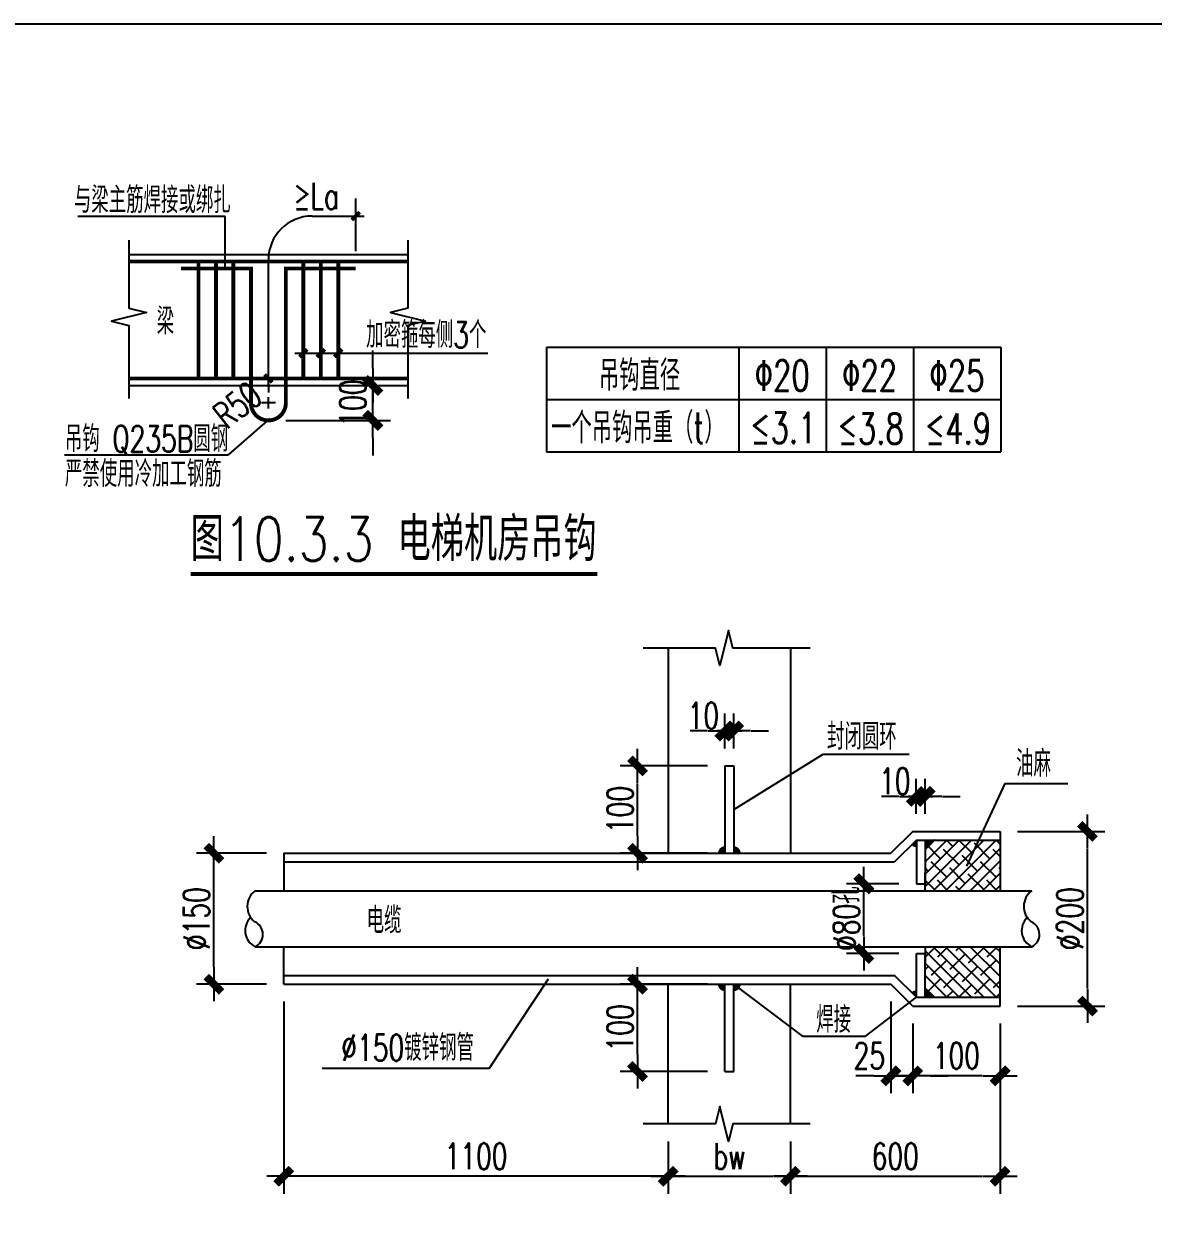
# Model space of a CAD drawing. Extents: x 497777 to 784122, y -229332 to 980813.
# Drawn here: x 554053 to 566981, y 633681 to 647336 of the extents above; entities that cross this region are included whole.
import ezdxf
from ezdxf.enums import TextEntityAlignment as Align

# ---------------------------------------------------------------- set-up
doc = ezdxf.new("R2010")
doc.units = 0
doc.header["$LTSCALE"] = 1000
doc.header["$MEASUREMENT"] = 0
for name, color, linetype in [('S-DIM', 81, 'Continuous'), ('S-DONUT', 11, 'Continuous'), ('S-GJ', 6, 'Continuous'), ('S-HATCH1-W', 252, 'Continuous'), ('S-SGJ', 21, 'Continuous'), ('S-SHAPE', 51, 'Continuous'), ('S-SHAPE1', 165, 'Continuous'), ('S-SS', 111, 'Continuous'), ('S-TEXT', 211, 'Continuous'), ('S-TK', 165, 'Continuous')]:
    doc.layers.add(name, color=color, linetype=linetype)
doc.styles.add('SS1', font='tj-romans1.shx', dxfattribs={"width": 0.7, "bigfont": 'tj-hztxt1.shx'})
doc.dimstyles.new('S-10-100A', dxfattribs={"dimscale": 100, "dimtxt": 3, "dimasz": 2, "dimexe": 2, "dimexo": 2, "dimgap": 0.5, "dimtad": 1, "dimdec": 0, "dimlfac": 0.1, "dimzin": 0, "dimdsep": 46, "dimtxsty": 'SS1', "dimblk1": 'TT', "dimblk2": 'TT', "dimsah": 1, "dimcen": 1, "dimclrd": 256, "dimclre": 256, "dimclrt": 256, "dimadec": 0, "dimazin": 0, "dimtfac": 1, "dimtdec": 0, "dimtmove": 2, "dimatfit": 0, "dimldrblk": 'TT', "dimfxl": 2, "dimtolj": 1, "dimtzin": 0, "dimarcsym": 0})
doc.dimstyles.new('S-25-100A', dxfattribs={"dimscale": 100, "dimtxt": 3, "dimasz": 2, "dimexe": 2, "dimexo": 2, "dimgap": 0.8, "dimtad": 1, "dimdec": 0, "dimlfac": 0.25, "dimzin": 0, "dimdsep": 46, "dimtxsty": 'SS1', "dimblk1": 'TT', "dimblk2": 'TT', "dimsah": 1, "dimcen": 1, "dimclrd": 256, "dimclre": 256, "dimclrt": 256, "dimadec": 0, "dimazin": 0, "dimtfac": 1, "dimtdec": 0, "dimtix": 1, "dimtmove": 2, "dimatfit": 0, "dimldrblk": 'TT', "dimfxl": 2, "dimtolj": 1, "dimtzin": 0, "dimarcsym": 0})

# ---------------------------------------------------------------- blocks, each defined once
blk = doc.blocks.new('TT')
blk.add_line((-0.969, 0), (0.969, 0))
at = {"const_width": 0.45}
blk.add_lwpolyline([(-0.442, -0.442), (0.442, 0.442)], dxfattribs=at)
blk = doc.blocks.new('*D103')
at = {"layer": 'Defpoints', "color": 0, "transparency": 16777216}
for p in [(562079, 639238), (562079, 638838), (562179, 638838)]:
    blk.add_point(p, dxfattribs=at)
at = {"layer": 'S-DIM', "lineweight": -2, "transparency": 16777216}
for p, q in [((562079, 639038), (562079, 639438)), ((562179, 639038), (562179, 639438)), ((561879, 639238), (561679, 639238)), ((562179, 639238), (562079, 639238)), ((562379, 639238), (562579, 639238))]:
    blk.add_line(p, q, dxfattribs=at)
at = {"layer": 'S-DIM', "lineweight": -2, "transparency": 16777216, "xscale": 200, "yscale": 200, "zscale": 200}
blk.add_blockref('TT', (562079, 639238), dxfattribs=at)
at = {"layer": 'S-DIM', "lineweight": -2, "transparency": 16777216, "xscale": 200, "yscale": 200, "zscale": 200, "rotation": 180}
blk.add_blockref('TT', (562179, 639238), dxfattribs=at)
at = {"layer": 'S-DIM', "transparency": 16777216, "insert": (561832, 639413), "char_height": 300, "attachment_point": 5, "style": 'SS1'}
blk.add_mtext('\\A1;10', dxfattribs=at)
blk = doc.blocks.new('*D104')
at = {"layer": 'Defpoints', "color": 0, "transparency": 16777216}
for p in [(556229, 637838), (557029, 637838), (557029, 636338)]:
    blk.add_point(p, dxfattribs=at)
at = {"layer": 'S-DIM', "lineweight": -2, "transparency": 16777216}
for p, q in [((556829, 637838), (556029, 637838)), ((556229, 636538), (556229, 637638)), ((556829, 636338), (556029, 636338))]:
    blk.add_line(p, q, dxfattribs=at)
at = {"layer": 'S-DIM', "lineweight": -2, "transparency": 16777216, "xscale": 200, "yscale": 200, "zscale": 200}
for p, rotation in [((556229, 637838), 90), ((556229, 636338), 270)]:
    blk.add_blockref('TT', p, dxfattribs=dict(at, rotation=rotation))
at = {"layer": 'S-DIM', "transparency": 16777216, "insert": (556029, 637088), "char_height": 300, "attachment_point": 5, "rotation": 90, "style": 'SS1'}
blk.add_mtext('\\A1;%%c150', dxfattribs=at)
blk = doc.blocks.new('*D105')
at = {"layer": 'Defpoints', "color": 0, "transparency": 16777216}
for p in [(561079, 638838), (562079, 638838), (562079, 637838)]:
    blk.add_point(p, dxfattribs=at)
at = {"layer": 'S-DIM', "lineweight": -2, "transparency": 16777216}
for p, q in [((561879, 638838), (560879, 638838)), ((561079, 638038), (561079, 638638)), ((561879, 637838), (560879, 637838))]:
    blk.add_line(p, q, dxfattribs=at)
at = {"layer": 'S-DIM', "lineweight": -2, "transparency": 16777216, "xscale": 200, "yscale": 200, "zscale": 200}
for p, rotation in [((561079, 638838), 90), ((561079, 637838), 270)]:
    blk.add_blockref('TT', p, dxfattribs=dict(at, rotation=rotation))
at = {"layer": 'S-DIM', "transparency": 16777216, "insert": (560879, 638338), "char_height": 300, "attachment_point": 5, "rotation": 90, "style": 'SS1'}
blk.add_mtext('\\A1;100', dxfattribs=at)
blk = doc.blocks.new('*D106')
at = {"layer": 'Defpoints', "color": 0, "transparency": 16777216}
for p in [(565229, 638088), (566229, 638088), (565229, 636088)]:
    blk.add_point(p, dxfattribs=at)
at = {"layer": 'S-DIM', "lineweight": -2, "transparency": 16777216}
for p, q in [((565429, 638088), (566429, 638088)), ((566229, 636288), (566229, 637888)), ((565429, 636088), (566429, 636088))]:
    blk.add_line(p, q, dxfattribs=at)
at = {"layer": 'S-DIM', "lineweight": -2, "transparency": 16777216, "xscale": 200, "yscale": 200, "zscale": 200}
for p, rotation in [((566229, 638088), 90), ((566229, 636088), 270)]:
    blk.add_blockref('TT', p, dxfattribs=dict(at, rotation=rotation))
at = {"layer": 'S-DIM', "transparency": 16777216, "insert": (566029, 637088), "char_height": 300, "attachment_point": 5, "rotation": 90, "style": 'SS1'}
blk.add_mtext('\\A1;%%c200', dxfattribs=at)
blk = doc.blocks.new('*D107')
at = {"layer": 'Defpoints', "color": 0, "transparency": 16777216}
for p in [(561079, 636338), (562079, 636338), (562079, 635338)]:
    blk.add_point(p, dxfattribs=at)
at = {"layer": 'S-DIM', "lineweight": -2, "transparency": 16777216}
for p, q in [((561879, 636338), (560879, 636338)), ((561079, 635538), (561079, 636138)), ((561879, 635338), (560879, 635338))]:
    blk.add_line(p, q, dxfattribs=at)
at = {"layer": 'S-DIM', "lineweight": -2, "transparency": 16777216, "xscale": 200, "yscale": 200, "zscale": 200}
for p, rotation in [((561079, 636338), 90), ((561079, 635338), 270)]:
    blk.add_blockref('TT', p, dxfattribs=dict(at, rotation=rotation))
at = {"layer": 'S-DIM', "transparency": 16777216, "insert": (560879, 635838), "char_height": 300, "attachment_point": 5, "rotation": 90, "style": 'SS1'}
blk.add_mtext('\\A1;100', dxfattribs=at)
blk = doc.blocks.new('*D108')
at = {"layer": 'Defpoints', "color": 0, "transparency": 16777216}
for p in [(564229, 636088), (565229, 636088), (564229, 635288)]:
    blk.add_point(p, dxfattribs=at)
at = {"layer": 'S-DIM', "lineweight": -2, "transparency": 16777216}
for p, q in [((564229, 635888), (564229, 635088)), ((565229, 635888), (565229, 635088)), ((565029, 635288), (564429, 635288))]:
    blk.add_line(p, q, dxfattribs=at)
at = {"layer": 'S-DIM', "lineweight": -2, "transparency": 16777216, "xscale": 200, "yscale": 200, "zscale": 200, "rotation": 180}
blk.add_blockref('TT', (564229, 635288), dxfattribs=at)
at = {"layer": 'S-DIM', "lineweight": -2, "transparency": 16777216, "xscale": 200, "yscale": 200, "zscale": 200}
blk.add_blockref('TT', (565229, 635288), dxfattribs=at)
at = {"layer": 'S-DIM', "transparency": 16777216, "insert": (564729, 635518), "char_height": 300, "attachment_point": 5, "style": 'SS1'}
blk.add_mtext('\\A1;100', dxfattribs=at)
blk = doc.blocks.new('*D109')
at = {"layer": 'Defpoints', "color": 0, "transparency": 16777216}
for p in [(563979, 636338), (564229, 636088), (563979, 635288)]:
    blk.add_point(p, dxfattribs=at)
at = {"layer": 'S-DIM', "lineweight": -2, "transparency": 16777216}
for p, q in [((563979, 636138), (563979, 635088)), ((564229, 635888), (564229, 635088)), ((563779, 635288), (563579, 635288)), ((564229, 635288), (563979, 635288)), ((564429, 635288), (564629, 635288))]:
    blk.add_line(p, q, dxfattribs=at)
at = {"layer": 'S-DIM', "lineweight": -2, "transparency": 16777216, "xscale": 200, "yscale": 200, "zscale": 200}
blk.add_blockref('TT', (563979, 635288), dxfattribs=at)
at = {"layer": 'S-DIM', "lineweight": -2, "transparency": 16777216, "xscale": 200, "yscale": 200, "zscale": 200, "rotation": 180}
blk.add_blockref('TT', (564229, 635288), dxfattribs=at)
at = {"layer": 'S-DIM', "transparency": 16777216, "insert": (563732, 635518), "char_height": 300, "attachment_point": 5, "style": 'SS1'}
blk.add_mtext('\\A1;25', dxfattribs=at)
blk = doc.blocks.new('*D110')
at = {"layer": 'Defpoints', "color": 0, "transparency": 16777216}
for p in [(563670, 637488), (564270, 637488), (564270, 636688)]:
    blk.add_point(p, dxfattribs=at)
at = {"layer": 'S-DIM', "lineweight": -2, "transparency": 16777216}
for p, q in [((564070, 637488), (563470, 637488)), ((563670, 636888), (563670, 637288)), ((564070, 636688), (563470, 636688))]:
    blk.add_line(p, q, dxfattribs=at)
at = {"layer": 'S-DIM', "lineweight": -2, "transparency": 16777216, "xscale": 200, "yscale": 200, "zscale": 200}
for p, rotation in [((563670, 637488), 90), ((563670, 636688), 270)]:
    blk.add_blockref('TT', p, dxfattribs=dict(at, rotation=rotation))
at = {"layer": 'S-DIM', "transparency": 16777216, "insert": (563470, 637088), "char_height": 300, "attachment_point": 5, "rotation": 90, "style": 'SS1'}
blk.add_mtext('\\A1;%%c80孔', dxfattribs=at)
blk = doc.blocks.new('*D113')
at = {"layer": 'Defpoints', "color": 0, "transparency": 16777216}
for p in [(557528, 643194), (558049, 643194), (556852, 642794)]:
    blk.add_point(p, dxfattribs=at)
at = {"layer": 'S-DIM', "lineweight": -2, "transparency": 16777216}
for p, q in [((558049, 643394), (558049, 643594)), ((557728, 643194), (558249, 643194)), ((558049, 642794), (558049, 643194)), ((557052, 642794), (558249, 642794)), ((558049, 642594), (558049, 642394))]:
    blk.add_line(p, q, dxfattribs=at)
at = {"layer": 'S-DIM', "lineweight": -2, "transparency": 16777216, "xscale": 200, "yscale": 200, "zscale": 200}
for p, rotation in [((558049, 643194), 270), ((558049, 642794), 90)]:
    blk.add_blockref('TT', p, dxfattribs=dict(at, rotation=rotation))
at = {"layer": 'S-DIM', "transparency": 16777216, "insert": (557819, 642994), "char_height": 300, "attachment_point": 5, "rotation": 90, "style": 'SS1'}
blk.add_mtext('\\A1;100', dxfattribs=at)
blk = doc.blocks.new('*D155')
at = {"layer": 'Defpoints', "color": 0, "transparency": 16777216}
for p in [(561429, 634738), (562829, 634738), (562829, 634138)]:
    blk.add_point(p, dxfattribs=at)
at = {"layer": 'S-DIM', "lineweight": -2, "transparency": 16777216}
for p, q in [((561429, 634538), (561429, 633938)), ((562829, 634538), (562829, 633938)), ((561629, 634138), (562629, 634138))]:
    blk.add_line(p, q, dxfattribs=at)
at = {"layer": 'S-DIM', "lineweight": -2, "transparency": 16777216, "xscale": 200, "yscale": 200, "zscale": 200, "rotation": 180}
blk.add_blockref('TT', (561429, 634138), dxfattribs=at)
at = {"layer": 'S-DIM', "lineweight": -2, "transparency": 16777216, "xscale": 200, "yscale": 200, "zscale": 200}
blk.add_blockref('TT', (562829, 634138), dxfattribs=at)
at = {"layer": 'S-DIM', "transparency": 16777216, "insert": (562129, 634368), "char_height": 300, "attachment_point": 5, "style": 'SS1'}
blk.add_mtext('\\A1;bw', dxfattribs=at)
blk = doc.blocks.new('*D156')
at = {"layer": 'Defpoints', "color": 0, "transparency": 16777216}
for p in [(565229, 636088), (562829, 634738), (565229, 634138)]:
    blk.add_point(p, dxfattribs=at)
at = {"layer": 'S-DIM', "lineweight": -2, "transparency": 16777216}
for p, q in [((565229, 635888), (565229, 633938)), ((562829, 634538), (562829, 633938)), ((563029, 634138), (565029, 634138))]:
    blk.add_line(p, q, dxfattribs=at)
at = {"layer": 'S-DIM', "lineweight": -2, "transparency": 16777216, "xscale": 200, "yscale": 200, "zscale": 200, "rotation": 180}
blk.add_blockref('TT', (562829, 634138), dxfattribs=at)
at = {"layer": 'S-DIM', "lineweight": -2, "transparency": 16777216, "xscale": 200, "yscale": 200, "zscale": 200}
blk.add_blockref('TT', (565229, 634138), dxfattribs=at)
at = {"layer": 'S-DIM', "transparency": 16777216, "insert": (564029, 634368), "char_height": 300, "attachment_point": 5, "style": 'SS1'}
blk.add_mtext('\\A1;600', dxfattribs=at)
blk = doc.blocks.new('*D157')
at = {"layer": 'Defpoints', "color": 0, "transparency": 16777216}
for p in [(557029, 636338), (561429, 634738), (557029, 634138)]:
    blk.add_point(p, dxfattribs=at)
at = {"layer": 'S-DIM', "lineweight": -2, "transparency": 16777216}
for p, q in [((557029, 636138), (557029, 633938)), ((561429, 634538), (561429, 633938)), ((561229, 634138), (557229, 634138))]:
    blk.add_line(p, q, dxfattribs=at)
at = {"layer": 'S-DIM', "lineweight": -2, "transparency": 16777216, "xscale": 200, "yscale": 200, "zscale": 200, "rotation": 180}
blk.add_blockref('TT', (557029, 634138), dxfattribs=at)
at = {"layer": 'S-DIM', "lineweight": -2, "transparency": 16777216, "xscale": 200, "yscale": 200, "zscale": 200}
blk.add_blockref('TT', (561429, 634138), dxfattribs=at)
at = {"layer": 'S-DIM', "transparency": 16777216, "insert": (559229, 634368), "char_height": 300, "attachment_point": 5, "style": 'SS1'}
blk.add_mtext('\\A1;1100', dxfattribs=at)
blk = doc.blocks.new('*D158')
at = {"layer": 'Defpoints', "color": 0, "transparency": 16777216}
for p in [(564270, 638488), (564270, 638088), (564370, 638088)]:
    blk.add_point(p, dxfattribs=at)
at = {"layer": 'S-DIM', "lineweight": -2, "transparency": 16777216}
for p, q in [((564270, 638288), (564270, 638688)), ((564370, 638288), (564370, 638688)), ((564070, 638488), (563870, 638488)), ((564370, 638488), (564270, 638488)), ((564570, 638488), (564770, 638488))]:
    blk.add_line(p, q, dxfattribs=at)
at = {"layer": 'S-DIM', "lineweight": -2, "transparency": 16777216, "xscale": 200, "yscale": 200, "zscale": 200}
blk.add_blockref('TT', (564270, 638488), dxfattribs=at)
at = {"layer": 'S-DIM', "lineweight": -2, "transparency": 16777216, "xscale": 200, "yscale": 200, "zscale": 200, "rotation": 180}
blk.add_blockref('TT', (564370, 638488), dxfattribs=at)
at = {"layer": 'S-DIM', "transparency": 16777216, "insert": (564024, 638663), "char_height": 300, "attachment_point": 5, "style": 'SS1'}
blk.add_mtext('\\A1;10', dxfattribs=at)
blk = doc.blocks.new('*D190')
at = {"layer": 'Defpoints', "color": 0, "transparency": 16777216}
for p in [(510906, 638017), (511946, 636673), (512586, 636337), (509786, 636257), (516786, 636257)]:
    blk.add_point(p, dxfattribs=at)
at = {"layer": 'S-DIM', "lineweight": -2, "transparency": 16777216}
blk.add_arc((512666, 636257), 831, 148.8237, 166.1763, dxfattribs=at)
at = {"layer": 'S-DIM', "lineweight": -2, "transparency": 16777216, "xscale": 200, "yscale": 200, "zscale": 200}
for p, rotation in [((512078, 636845), 51.91184269532635), ((511835, 636257), 263.0881573046743)]:
    blk.add_blockref('TT', p, dxfattribs=dict(at, rotation=rotation))

msp = doc.modelspace()

# ---------------------------------------------------------------- hatches: boundary and pattern name
at = {"layer": 'S-HATCH1-W'}
h = msp.add_hatch(dxfattribs=at)
h.set_pattern_fill('ANSI38', color=256, scale=800, style=0)
h.set_pattern_definition([(45, (-20796.25, 651492.57), (-70.710678, 70.710678), []), (135, (-20796.25, 651492.57), (-212.132034, 70.710678), [250, -150])])
h.paths.add_polyline_path([(565228.9, 637407.5), (565228.9, 637987.5), (564410.3, 637987.5, -0.4142136), (564370.3, 637947.5), (564370.3, 637487.5), (564370.3, 637407.5)])
h = msp.add_hatch(dxfattribs=at)
h.set_pattern_fill('ANSI38', color=256, scale=800, style=0)
h.set_pattern_definition([(315, (-20796.25, 622682.43), (-70.710678, -70.710678), []), (225, (-20796.25, 622682.43), (-212.132034, -70.710678), [250, -150])])
h.paths.add_polyline_path([(565228.9, 636767.5), (565228.9, 636187.5), (564410.3, 636187.5, 0.4142136), (564370.3, 636227.5), (564370.3, 636687.5), (564370.3, 636767.5)])

# ---------------------------------------------------------------- linework, layer by layer
at = {"layer": 'S-DIM'}
for p, q in [((557852.4, 644734.1), (557852.4, 645334.1)), ((557352.4, 645134.1), (557752.4, 645134.1)), ((556852.4, 643274.1), (556852.4, 644634.1)), ((556852.4, 643274.1), (556652.4, 643274.1)), ((556852.4, 643214.1), (556852.4, 643114.1)), ((556932.6, 642994.1), (556772.2, 642994.1)), ((556852.4, 642929), (556852.4, 643059.1))]:
    msp.add_line(p, q, dxfattribs=at)
msp.add_lwpolyline([(556695.1, 642870.6, 0, 12.5, 0), (556743.4, 642908.5, 0, 0, 0), (556852.4, 642994.1, 0, 0, 0)], format="xyseb", dxfattribs=at)
msp.add_arc((557352.4, 644634.1), 500, 90, 180, dxfattribs=at)
at = {"layer": 'S-DONUT', "const_width": 80}
for points in [[(564270.3, 637947.5, -0.1989124), (564242, 637959.2, -0.1989124)], [(564370.3, 637947.5, 0.4142136), (564410.3, 637987.5)], [(562078.9, 637877.5, 0.4142136), (562038.9, 637837.5)], [(562178.9, 637877.5, -0.4142136), (562218.9, 637837.5)], [(562078.9, 636297.5, -0.4142136), (562038.9, 636337.5)], [(562178.9, 636297.5, 0.4142136), (562218.9, 636337.5)], [(564270.3, 636227.5, 0.1989124), (564242, 636215.8, 0.1989124)], [(564370.3, 636227.5, -0.4142136), (564410.3, 636187.5)]]:
    msp.add_lwpolyline(points, format="xyb", dxfattribs=at)
at = {"layer": 'S-GJ', "const_width": 45}
for points in [[(555255.6, 644614.1), (558449.2, 644614.1)], [(556052.4, 643274.1), (556052.4, 644614.1)], [(556252.4, 643274.1), (556252.4, 644614.1)], [(556452.4, 643274.1), (556452.4, 644614.1)], [(557252.4, 643274.1), (557252.4, 644614.1)], [(557452.4, 643274.1), (557452.4, 644614.1)], [(557652.4, 643274.1), (557652.4, 644614.1)], [(555255.6, 643274.1), (558449.2, 643274.1)]]:
    msp.add_lwpolyline(points, dxfattribs=at)
at = {"layer": 'S-GJ'}
msp.add_lwpolyline([(557852.4, 644534.1, 45, 45, 0), (557052.4, 644534.1, 45, 45, 0), (557052.4, 642994.1, 45, 45, -1), (556652.4, 642994.1, 45, 45, 0), (556652.4, 644534.1, 45, 45, 0), (555852.4, 644534.1, 45, 45, 0)], format="xyseb", dxfattribs=at)
at = {"layer": 'S-SGJ'}
for p, q in [((556357.1, 645130.2), (554669.6, 645130.2)), ((556357.1, 644531.5), (556357.1, 645130.2)), ((557252.4, 643564.7), (559365.6, 643564.7, 0)), ((556867.3, 642814.7), (556393.5, 642399.5)), ((554516.6, 642399.5), (556393.5, 642399.5)), ((562178.9, 638337.5), (563202.4, 638973.7)), ((563202.4, 638973.7), (564187.2, 638973.7)), ((565284.2, 638635.9), (564844.5, 637691.4)), ((565284.2, 638635.9), (566006, 638635.9)), ((559378.6, 635374), (560057.4, 636401.1)), ((562972.9, 635738.1), (562178.9, 636337.5)), ((563685.6, 635738.1), (564270.3, 636187.5)), ((563685.6, 635738.1), (562972.9, 635738.1)), ((559378.6, 635374), (557468.1, 635374))]:
    msp.add_line(p, q, dxfattribs=at)
at = {"layer": 'S-SHAPE'}
for p, q in [((555255.6, 644694.1), (558449.2, 644694.1)), ((560036.2, 643633.2), (565236.2, 643633.2)), ((560036.2, 643633.2), (560036.2, 642433.2)), ((565236.2, 643633.2), (565236.2, 642433.2)), ((555255.6, 643194.1), (558449.2, 643194.1)), ((560036.2, 642433.2), (565236.2, 642433.2)), ((561428.9, 640187.7), (561428.9, 637837.5)), ((562828.9, 640187.7), (562828.9, 637837.5)), ((562078.9, 638837.5), (562078.9, 637837.5)), ((562078.9, 638837.5), (562178.9, 638837.5)), ((562178.9, 638837.5), (562178.9, 637837.5)), ((564228.9, 638087.5), (563978.9, 637837.5)), ((564228.9, 638087.5), (565228.9, 638087.5)), ((565228.9, 638087.5), (565228.9, 637407.5)), ((564270.3, 637987.5), (564020.3, 637737.5)), ((564270.3, 637987.5), (565228.9, 637987.5)), ((564270.3, 637987.5), (564270.3, 637487.5)), ((564370.3, 637987.5), (564370.3, 637487.5)), ((557028.9, 637837.5), (563978.9, 637837.5)), ((557028.9, 637837.5), (557028.9, 637407.5)), ((557028.9, 637737.5), (564020.3, 637737.5)), ((564370.3, 637407.5), (564370.3, 637617.5)), ((556700.4, 637407.5), (565590.4, 637407.5)), ((564270.3, 637487.5), (564370.3, 637487.5)), ((556700.4, 636767.5), (565590.4, 636767.5)), ((557028.9, 636337.5), (557028.9, 636767.5)), ((564370.3, 636767.5), (564370.3, 636557.5)), ((565228.9, 636087.5), (565228.9, 636767.5)), ((564270.3, 636687.5), (564370.3, 636687.5)), ((564270.3, 636187.5), (564270.3, 636687.5)), ((564370.3, 636187.5), (564370.3, 636687.5)), ((557028.9, 636437.5), (564020.3, 636437.5)), ((564270.3, 636187.5), (564020.3, 636437.5)), ((557028.9, 636337.5), (563978.9, 636337.5)), ((561428.9, 634737.5), (561428.9, 636337.5)), ((562078.9, 635337.5), (562078.9, 636337.5)), ((562178.9, 635337.5), (562178.9, 636337.5)), ((562828.9, 634737.5), (562828.9, 636337.5)), ((564228.9, 636087.5), (563978.9, 636337.5)), ((564270.3, 636187.5), (565228.9, 636187.5)), ((564228.9, 636087.5), (565228.9, 636087.5)), ((562078.9, 635337.5), (562178.9, 635337.5))]:
    msp.add_line(p, q, dxfattribs=at)
for centre, radius, start, end in [((556834.2, 637228), 223.9, 126.69378, 231.41709), ((565724.2, 637228), 223.9, 126.69378, 231.41709), ((556792.6, 636952.7), 206.9, 133.88093, 243.52649), ((556634, 636908.9), 156.2, 295.14554, 67.20112), ((565682.6, 636952.7), 206.9, 133.88093, 243.52649), ((565524, 636908.9), 156.2, 295.14554, 67.20112)]:
    msp.add_arc(centre, radius, start, end, dxfattribs=at)
at = {"layer": 'S-SHAPE1'}
for p, q in [((562236.2, 643633.2), (562236.2, 642425.2)), ((563236.2, 643633.2), (563236.2, 642425.2)), ((564236.2, 643633.2), (564236.2, 642425.2)), ((560036.2, 643033.2), (565236.2, 643033.2))]:
    msp.add_line(p, q, dxfattribs=at)
for points in [[(555255.6, 644859.5), (555255.6, 644080.8), (555455.6, 644030.8), (555055.6, 643930.8), (555255.6, 643880.8), (555255.6, 643046.2)], [(558449.2, 644859.5), (558449.2, 644080.8), (558249.2, 644030.8), (558649.2, 643930.8), (558449.2, 643880.8), (558449.2, 643046.2)], [(563054.3, 640187.7), (562169.5, 640187.7), (562119.5, 640387.7), (562019.5, 639987.7), (561969.5, 640187.7), (561144, 640187.7)], [(563054.3, 634737.5), (562169.5, 634737.5), (562119.5, 634537.5), (562019.5, 634937.5), (561969.5, 634737.5), (561144, 634737.5)]]:
    msp.add_lwpolyline(points, dxfattribs=at)
at = {"layer": 'S-TEXT', "const_width": 45}
msp.add_lwpolyline([(555962.6, 641034.7), (560616.7, 641034.7)], dxfattribs=at)
at = {"layer": 'S-TK'}
msp.add_line((539751.7, 647335.8), (572801.7, 647335.8), dxfattribs=at)

# ---------------------------------------------------------------- block references
at = {"layer": 'S-DIM', "xscale": 100, "yscale": 100, "zscale": 100}
msp.add_blockref('TT', (557852.4, 645134.1), dxfattribs=at)
at = {"layer": 'S-DIM', "xscale": 100, "yscale": 100, "zscale": 100, "rotation": 90}
msp.add_blockref('TT', (556852.4, 643274.1), dxfattribs=at)
at = {"layer": 'S-SGJ', "xscale": 100, "yscale": 100, "zscale": 100}
for p in [(557252.4, 643564.7), (557452.4, 643564.7), (557652.4, 643564.7)]:
    msp.add_blockref('TT', p, dxfattribs=at)

# ---------------------------------------------------------------- texts
at = {"layer": 'S-DIM', "style": 'SS1', "width": 0.7}
msp.add_text('\x9eLa', height=300, dxfattribs=at).set_placement((557136.6, 645214.1))
msp.add_text('R50', height=300, rotation=38.13619, dxfattribs=at).set_placement((556375.2, 642684.3))
at = {"layer": 'S-SGJ', "style": 'SS1', "width": 0.7}
for s, p in [('与梁主筋焊接或绑扎', (554625.6, 645168.1)), ('加密箍每侧3个', (557971.3, 643625, 0)), ('吊钩 Q235B圆钢', (554522.8, 642433.2)), ('严禁使用冷加工钢筋', (554522.8, 642033.2)), ('封闭圆环', (563247.3, 639023.5)), ('油麻', (565411.7, 638714.1)), ('电缆', (557977.1, 636919.3)), ('焊接', (563124, 635781.8)), ('%%c150镀锌钢管', (557687, 635460.3))]:
    msp.add_text(s, height=300, dxfattribs=at).set_placement(p)
msp.add_text('梁', height=300, dxfattribs=at).set_placement((555673.2, 643945.9), align=Align.MIDDLE)
at = {"layer": 'S-SS', "style": 'SS1', "width": 0.7}
for s, p in [('吊钩直径', (560636.1, 643133.2)), ('\x9720', (562419.6, 643133.2)), ('\x9722', (563419.6, 643133.2)), ('\x9725', (564419.6, 643133.2)), ('一个吊钩吊重（t）', (560088.8, 642533.2)), ('\x9d3.1', (562371, 642533.2)), ('\x9d3.8', (563371, 642525.2)), ('\x9d4.9', (564371, 642525.2))]:
    msp.add_text(s, height=350, dxfattribs=at).set_placement(p)
at = {"layer": 'S-TEXT', "style": 'SS1', "width": 0.8}
msp.add_text('图10.3.3 电梯机房吊钩', height=500, dxfattribs=at).set_placement((555962.6, 641184.7))

# ---------------------------------------------------------------- dimensions: what is measured, and where the dimension line sits
at = {"layer": 'S-DIM'}
for base, p1, p2, angle, dimstyle, picture, middle in [((558049.5, 643194.1), (556852.4, 642794.1), (557528.3, 643194.1), 90, 'S-25-100A', '*D113', (557819.5, 642994.1)), ((561078.9, 638837.5), (562078.9, 637837.5), (562078.9, 638837.5), 270, 'S-10-100A', '*D105', (560878.9, 638337.5)), ((561078.9, 636337.5), (562078.9, 635337.5), (562078.9, 636337.5), 270, 'S-10-100A', '*D107', (560878.9, 635837.5)), ((557028.9, 634137.5), (561428.9, 634737.5), (557028.9, 636337.5), 180, 'S-25-100A', '*D157', (559228.9, 634367.5))]:
    dim = msp.add_linear_dim(base=base, p1=p1, p2=p2, angle=angle, dimstyle=dimstyle, dxfattribs=at)
    dim.commit()
    dim.dimension.update_dxf_attribs({"geometry": picture, "text_midpoint": middle})
for base, p1, p2, picture, middle in [((562078.9, 639237.5), (562178.9, 638837.5), (562078.9, 638837.5), '*D103', (561832.4, 639412.5)), ((564270.3, 638487.5), (564370.3, 638087.5), (564270.3, 638087.5), '*D158', (564023.9, 638662.5))]:
    dim = msp.add_linear_dim(base=base, p1=p1, p2=p2, angle=180, dimstyle='S-10-100A', dxfattribs=at)
    dim.commit()
    dim.dimension.update_dxf_attribs({"geometry": picture, "text_midpoint": middle, "dimtype": 160})
for base, p1, p2, angle, text, picture, middle in [((566228.9, 638087.5), (565228.9, 636087.5), (565228.9, 638087.5), 90, '%%c200', '*D106', (566028.9, 637087.5)), ((556228.9, 637837.5), (557028.9, 636337.5), (557028.9, 637837.5), 270, '%%c150', '*D104', (556028.9, 637087.5)), ((563670.3, 637487.5), (564270.3, 636687.5), (564270.3, 637487.5), 270, '%%c80孔', '*D110', (563470.3, 637087.5))]:
    dim = msp.add_linear_dim(base=base, p1=p1, p2=p2, angle=angle, text=text, dimstyle='S-10-100A', dxfattribs=at)
    dim.commit()
    dim.dimension.update_dxf_attribs({"geometry": picture, "text_midpoint": middle})
dim = msp.add_angular_dim_2l(base=(511945.9, 636672.7), line1=((509785.6, 636257.2), (516785.6, 636257.2)), line2=((510905.6, 638017.2), (512585.6, 636337.2)), text=' ', dimstyle='S-25-100A', dxfattribs=at)
dim.commit()
dim.dimension.update_dxf_attribs({"geometry": '*D190', "text_midpoint": (784122.1, -229332.3)})
dim = msp.add_linear_dim(base=(563978.9, 635287.5), p1=(564228.9, 636087.5), p2=(563978.9, 636337.5), text='25', dimstyle='S-25-100A', dxfattribs=at)
dim.commit()
dim.dimension.update_dxf_attribs({"geometry": '*D109', "text_midpoint": (563732.1, 635517.5), "dimtype": 160})
dim = msp.add_linear_dim(base=(565228.9, 634137.5), p1=(562828.9, 634737.5), p2=(565228.9, 636087.5), dimstyle='S-25-100A', dxfattribs=at)
dim.commit()
dim.dimension.update_dxf_attribs({"geometry": '*D156', "text_midpoint": (564028.9, 634367.5)})
for base, p1, p2, text, picture, middle in [((564228.9, 635287.5), (565228.9, 636087.5), (564228.9, 636087.5), '100', '*D108', (564728.9, 635517.5)), ((562828.9, 634137.5), (561428.9, 634737.5), (562828.9, 634737.5), 'bw', '*D155', (562128.9, 634367.5))]:
    dim = msp.add_linear_dim(base=base, p1=p1, p2=p2, text=text, dimstyle='S-25-100A', dxfattribs=at)
    dim.commit()
    dim.dimension.update_dxf_attribs({"geometry": picture, "text_midpoint": middle})

doc.saveas('drawing.dxf')
